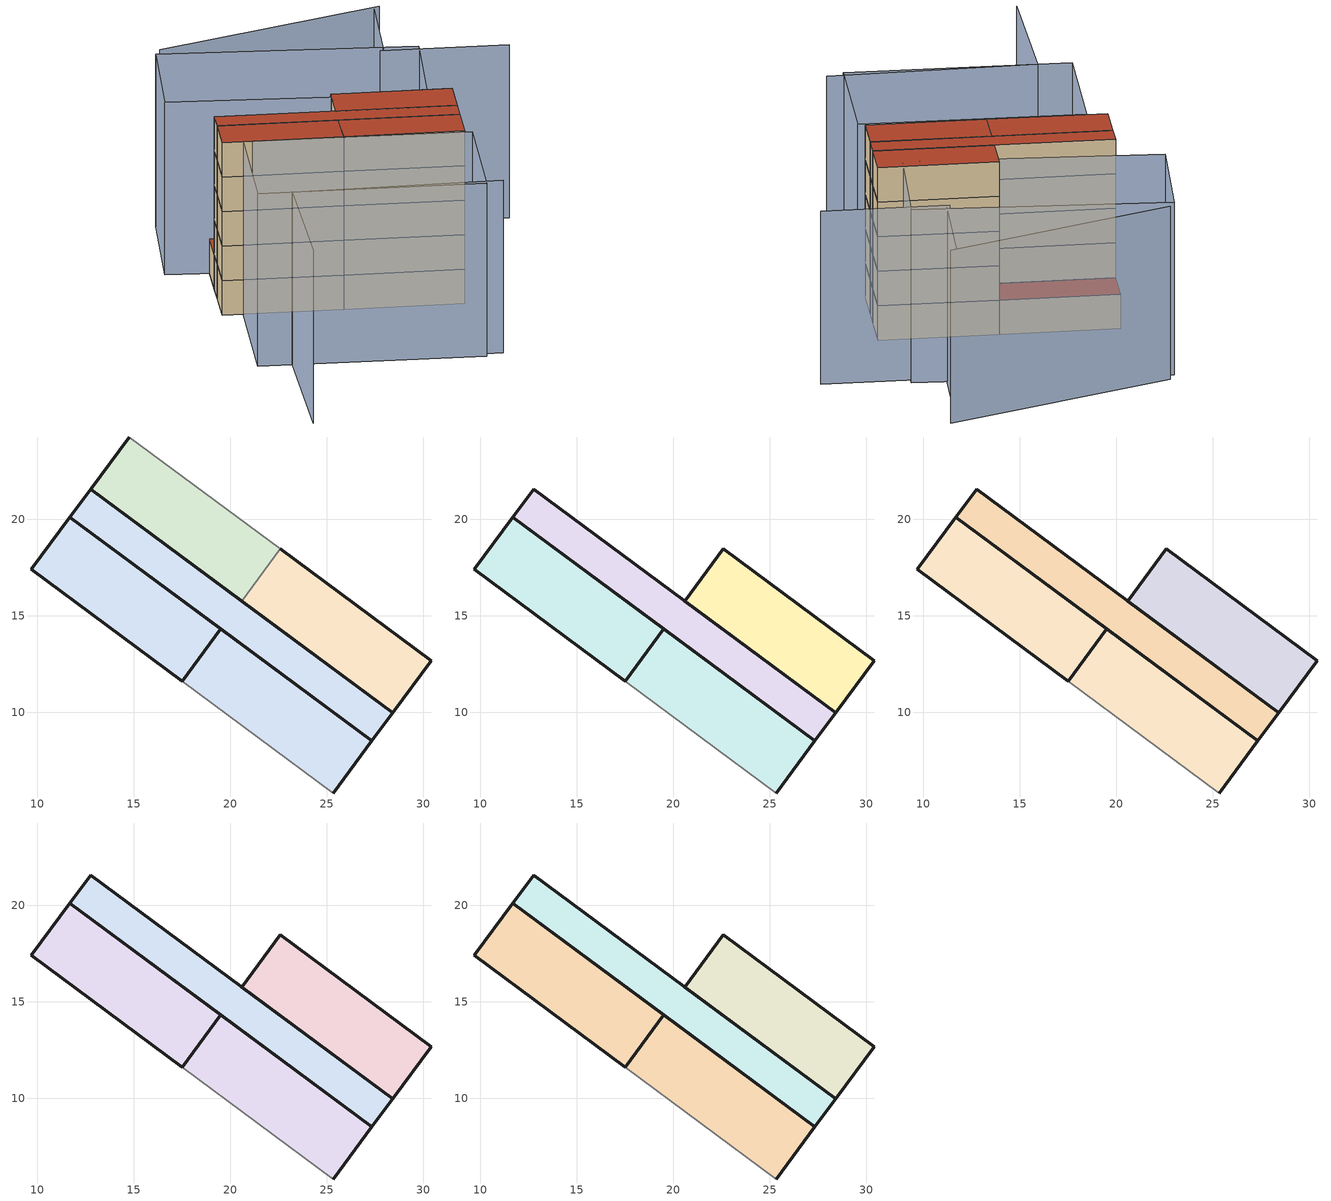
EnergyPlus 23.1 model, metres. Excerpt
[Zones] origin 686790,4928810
411645a7aa3a5779_F0_dwelling_0
 floor ground (EU_floor_Construction): 27.33,8.53 25.33,5.83 17.51,11.62 19.51,14.32 z0; 19.51,14.32 11.7,20.11 12.77,21.56 28.4,9.97 27.33,8.53 z0
 wall outside (EU_wall_Construction): 25.33,5.83 27.33,8.53 19.51,14.32 17.51,11.62 z0:3
 wall adiabatic (EU_wall_Construction): 17.51,11.62 25.33,5.83 z0:3
411645a7aa3a5779_F0_dwelling_1
 floor ground (EU_floor_Construction): 19.51,14.32 17.51,11.62 9.7,17.41 11.7,20.11 z0; 11.7,20.11 12.77,21.56 28.4,9.97 27.33,8.53 19.51,14.32 z0
 wall outside (EU_wall_Construction): 9.7,17.41 17.51,11.62 19.51,14.32 11.7,20.11 9.7,17.41 z0:3
 ceiling to 411645a7aa3a5779_F1_dwelling_1 (EU_floor_Construction): 27.33,8.53 28.4,9.97 12.77,21.56 11.7,20.11 19.51,14.32 z3
411645a7aa3a5779_F0_dwelling_2
 floor ground (EU_floor_Construction): 30.4,12.67 28.4,9.97 20.59,15.77 22.59,18.46 z0
 wall outside (EU_wall_Construction): 20.59,15.77 28.4,9.97 30.4,12.67 22.59,18.46 z0:3
 wall to 411645a7aa3a5779_F0_dwelling_3 (EU_wall_Construction): 22.59,18.46 20.59,15.77 z0:3
411645a7aa3a5779_F0_dwelling_3
 floor ground (EU_floor_Construction): 22.59,18.46 20.59,15.77 12.77,21.56 14.77,24.26 z0
 wall outside (EU_wall_Construction): 14.77,24.26 12.77,21.56 20.59,15.77 z0:3
 wall adiabatic (EU_wall_Construction): 22.59,18.46 14.77,24.26 z0:3
 roof outside (EU_roof_Construction): 20.59,15.77 22.59,18.46 14.77,24.26 12.77,21.56 z3
411645a7aa3a5779_F0_circulation
 floor ground (EU_floor_Construction): 27.33,8.53 25.33,5.83 17.51,11.62 19.51,14.32 z0; 19.51,14.32 11.7,20.11 12.77,21.56 28.4,9.97 27.33,8.53 z0; 19.51,14.32 17.51,11.62 9.7,17.41 11.7,20.11 z0
 wall outside (EU_wall_Construction): 12.77,21.56 11.7,20.11 27.33,8.53 28.4,9.97 12.77,21.56 z0:3
 roof outside (EU_floor_Construction): 28.4,9.97 12.77,21.56 11.7,20.11 19.51,14.32 27.33,8.53 z3
411645a7aa3a5779_F1_dwelling_0
 floor outside (EU_floor_Construction): 27.33,8.53 25.33,5.83 17.51,11.62 19.51,14.32 z3
 floor to 411645a7aa3a5779_F0_dwelling_0 (EU_floor_Construction): 19.51,14.32 11.7,20.11 12.77,21.56 28.4,9.97 27.33,8.53 z3
 wall outside (EU_wall_Construction): 25.33,5.83 27.33,8.53 19.51,14.32 17.51,11.62 z3:6
 wall adiabatic (EU_wall_Construction): 17.51,11.62 25.33,5.83 z3:6
411645a7aa3a5779_F1_dwelling_1
 floor outside (EU_floor_Construction): 11.7,20.11 12.77,21.56 28.4,9.97 27.33,8.53 19.51,14.32 z3
 floor to 411645a7aa3a5779_F0_dwelling_1 (EU_floor_Construction): 19.51,14.32 17.51,11.62 9.7,17.41 11.7,20.11 z3
 wall outside (EU_wall_Construction): 9.7,17.41 17.51,11.62 19.51,14.32 11.7,20.11 9.7,17.41 z3:6
 ceiling to 411645a7aa3a5779_F2_dwelling_1 (EU_floor_Construction): 27.33,8.53 28.4,9.97 12.77,21.56 11.7,20.11 19.51,14.32 z6
411645a7aa3a5779_F1_dwelling_2
 floor to 411645a7aa3a5779_F0_dwelling_2 (EU_floor_Construction): 30.4,12.67 28.4,9.97 20.59,15.77 22.59,18.46 z3
 wall outside (EU_wall_Construction): 30.4,12.67 22.59,18.46 20.59,15.77 28.4,9.97 30.4,12.67 z3:6
411645a7aa3a5779_F1_circulation
 floor outside (EU_floor_Construction): 20.59,13.52 19.51,14.32 11.7,20.11 12.77,21.56 28.4,9.97 27.33,8.53 z3; 19.51,14.32 17.51,11.62 9.7,17.41 11.7,20.11 z3
 floor to 411645a7aa3a5779_F0_circulation (EU_floor_Construction): 27.33,8.53 25.33,5.83 17.51,11.62 19.51,14.32 z3
 wall outside (EU_wall_Construction): 12.77,21.56 11.7,20.11 27.33,8.53 28.4,9.97 12.77,21.56 z3:6
 roof outside (EU_floor_Construction): 28.4,9.97 12.77,21.56 11.7,20.11 19.51,14.32 27.33,8.53 z6
411645a7aa3a5779_F2_dwelling_0
 floor outside (EU_floor_Construction): 27.33,8.53 25.33,5.83 17.51,11.62 19.51,14.32 z6
 floor to 411645a7aa3a5779_F1_dwelling_0 (EU_floor_Construction): 19.51,14.32 11.7,20.11 12.77,21.56 28.4,9.97 27.33,8.53 z6
 wall outside (EU_wall_Construction): 25.33,5.83 27.33,8.53 19.51,14.32 17.51,11.62 z6:9
 wall adiabatic (EU_wall_Construction): 17.51,11.62 25.33,5.83 z6:9
411645a7aa3a5779_F2_dwelling_1
 floor outside (EU_floor_Construction): 11.7,20.11 12.77,21.56 28.4,9.97 27.33,8.53 19.51,14.32 z6
 floor to 411645a7aa3a5779_F1_dwelling_1 (EU_floor_Construction): 19.51,14.32 17.51,11.62 9.7,17.41 11.7,20.11 z6
 wall outside (EU_wall_Construction): 9.7,17.41 17.51,11.62 19.51,14.32 11.7,20.11 9.7,17.41 z6:9
 ceiling to 411645a7aa3a5779_F3_dwelling_1 (EU_floor_Construction): 27.33,8.53 28.4,9.97 12.77,21.56 11.7,20.11 19.51,14.32 z9
411645a7aa3a5779_F2_dwelling_2
 floor to 411645a7aa3a5779_F1_dwelling_2 (EU_floor_Construction): 30.4,12.67 28.4,9.97 20.59,15.77 22.59,18.46 z6
 wall outside (EU_wall_Construction): 30.4,12.67 22.59,18.46 20.59,15.77 28.4,9.97 30.4,12.67 z6:9
411645a7aa3a5779_F2_circulation
 floor outside (EU_floor_Construction): 20.59,13.52 19.51,14.32 11.7,20.11 12.77,21.56 28.4,9.97 27.33,8.53 z6; 19.51,14.32 17.51,11.62 9.7,17.41 11.7,20.11 z6
 floor to 411645a7aa3a5779_F1_circulation (EU_floor_Construction): 27.33,8.53 25.33,5.83 17.51,11.62 19.51,14.32 z6
 wall outside (EU_wall_Construction): 12.77,21.56 11.7,20.11 27.33,8.53 28.4,9.97 12.77,21.56 z6:9
 roof outside (EU_floor_Construction): 28.4,9.97 12.77,21.56 11.7,20.11 19.51,14.32 27.33,8.53 z9
411645a7aa3a5779_F3_dwelling_0
 floor outside (EU_floor_Construction): 27.33,8.53 25.33,5.83 17.51,11.62 19.51,14.32 z9
 floor to 411645a7aa3a5779_F2_dwelling_0 (EU_floor_Construction): 19.51,14.32 11.7,20.11 12.77,21.56 28.4,9.97 27.33,8.53 z9
 wall outside (EU_wall_Construction): 25.33,5.83 27.33,8.53 19.51,14.32 17.51,11.62 z9:12
 wall adiabatic (EU_wall_Construction): 17.51,11.62 25.33,5.83 z9:12
411645a7aa3a5779_F3_dwelling_1
 floor outside (EU_floor_Construction): 11.7,20.11 12.77,21.56 28.4,9.97 27.33,8.53 19.51,14.32 z9
 floor to 411645a7aa3a5779_F2_dwelling_1 (EU_floor_Construction): 19.51,14.32 17.51,11.62 9.7,17.41 11.7,20.11 z9
 wall outside (EU_wall_Construction): 9.7,17.41 17.51,11.62 19.51,14.32 11.7,20.11 9.7,17.41 z9:12
 ceiling to 411645a7aa3a5779_F4_dwelling_1 (EU_floor_Construction): 27.33,8.53 28.4,9.97 12.77,21.56 11.7,20.11 19.51,14.32 z12
411645a7aa3a5779_F3_dwelling_2
 floor to 411645a7aa3a5779_F2_dwelling_2 (EU_floor_Construction): 30.4,12.67 28.4,9.97 20.59,15.77 22.59,18.46 z9
 wall outside (EU_wall_Construction): 30.4,12.67 22.59,18.46 20.59,15.77 28.4,9.97 30.4,12.67 z9:12
411645a7aa3a5779_F3_circulation
 floor outside (EU_floor_Construction): 20.59,13.52 19.51,14.32 11.7,20.11 12.77,21.56 28.4,9.97 27.33,8.53 z9; 19.51,14.32 17.51,11.62 9.7,17.41 11.7,20.11 z9
 floor to 411645a7aa3a5779_F2_circulation (EU_floor_Construction): 27.33,8.53 25.33,5.83 17.51,11.62 19.51,14.32 z9
 wall outside (EU_wall_Construction): 12.77,21.56 11.7,20.11 27.33,8.53 28.4,9.97 12.77,21.56 z9:12
 roof outside (EU_floor_Construction): 28.4,9.97 12.77,21.56 11.7,20.11 19.51,14.32 27.33,8.53 z12
411645a7aa3a5779_F4_dwelling_0
 floor outside (EU_floor_Construction): 27.33,8.53 25.33,5.83 17.51,11.62 19.51,14.32 z12
 floor to 411645a7aa3a5779_F3_dwelling_0 (EU_floor_Construction): 19.51,14.32 11.7,20.11 12.77,21.56 28.4,9.97 27.33,8.53 z12
 wall outside (EU_wall_Construction): 25.33,5.83 27.33,8.53 19.51,14.32 17.51,11.62 z12:15
 wall adiabatic (EU_wall_Construction): 17.51,11.62 25.33,5.83 z12:15
 roof outside (EU_roof_Construction): 28.4,9.97 12.77,21.56 11.7,20.11 19.51,14.32 27.33,8.53 z15; 25.33,5.83 27.33,8.53 19.51,14.32 17.51,11.62 z15
411645a7aa3a5779_F4_dwelling_1
 floor outside (EU_floor_Construction): 11.7,20.11 12.77,21.56 28.4,9.97 27.33,8.53 19.51,14.32 z12
 floor to 411645a7aa3a5779_F3_dwelling_1 (EU_floor_Construction): 19.51,14.32 17.51,11.62 9.7,17.41 11.7,20.11 z12
 wall outside (EU_wall_Construction): 9.7,17.41 17.51,11.62 19.51,14.32 11.7,20.11 9.7,17.41 z12:15
 roof outside (EU_roof_Construction): 27.33,8.53 28.4,9.97 12.77,21.56 11.7,20.11 19.51,14.32 z15; 17.51,11.62 19.51,14.32 11.7,20.11 9.7,17.41 z15
411645a7aa3a5779_F4_dwelling_2
 floor to 411645a7aa3a5779_F3_dwelling_2 (EU_floor_Construction): 30.4,12.67 28.4,9.97 20.59,15.77 22.59,18.46 z12
 wall outside (EU_wall_Construction): 30.4,12.67 22.59,18.46 20.59,15.77 28.4,9.97 30.4,12.67 z12:15
 roof outside (EU_roof_Construction): 28.4,9.97 30.4,12.67 22.59,18.46 20.59,15.77 z15
411645a7aa3a5779_F4_circulation
 floor outside (EU_floor_Construction): 20.59,13.52 19.51,14.32 11.7,20.11 12.77,21.56 28.4,9.97 27.33,8.53 z12; 19.51,14.32 17.51,11.62 9.7,17.41 11.7,20.11 z12
 floor to 411645a7aa3a5779_F3_circulation (EU_floor_Construction): 27.33,8.53 25.33,5.83 17.51,11.62 19.51,14.32 z12
 wall outside (EU_wall_Construction): 12.77,21.56 11.7,20.11 27.33,8.53 28.4,9.97 12.77,21.56 z12:15
 roof outside (EU_roof_Construction): 28.4,9.97 12.77,21.56 11.7,20.11 19.51,14.32 27.33,8.53 z15; 25.33,5.83 27.33,8.53 19.51,14.32 17.51,11.62 z15; 17.51,11.62 19.51,14.32 11.7,20.11 9.7,17.41 z15
shading: 0.25,-3.11 7.01,6.43 / 7.01,6.43 20.82,-3.36 / 39.69,15.86 31.4,22.07 / 36.89,28.58 31.9,22.24 / 37.48,28.57 18.79,34.24 / 11,16.37 25.65,5.32 / 25.65,5.32 19.43,-2.93 / 19.43,-2.93 4.78,8.11 / 4.78,8.11 11,16.37 / 34.26,20.59 28.2,13.16 / 28.2,13.16 11.91,26.42 / 11.91,26.42 17.97,33.86 / 17.97,33.86 34.26,20.59 z0:15
[Building]
EU S2 Campaign: North Axis=0; Terrain=City; Solar Distribution=FullExterior
[Site:Location]
Bologna: Latitude=44.5; Longitude=11.25; Time Zone=1; Elevation=37
[SizingPeriod:WeatherFileDays]
AnnualSizingPeriod: Begin Month=1; Begin Day of Month=1; End Month=12; End Day of Month=31; Day of Week for Start Day=Monday; Use Weather File Daylight Saving Period=No; Use Weather File Rain and Snow Indicators=No
[MATERIAL]
EU_InternalMass_Material: Roughness=MediumRough; Thickness=0.1; Conductivity=1; Density=1800; Specific Heat=900; Thermal Absorptance=0.9; Solar Absorptance=0.7; Visible Absorptance=0.7
[MATERIAL:NOMASS] Roughness=MediumRough; Thermal Absorptance=0.9; Solar Absorptance=0.7; Visible Absorptance=0.7
Name | Thermal Resistance
EU_wall_NoMass | 0.905828
EU_roof_NoMass | 0.37593
EU_floor_NoMass | 0.67114
[CONSTRUCTION]
EU_wall_Construction: EU_wall_NoMass
EU_roof_Construction: EU_roof_NoMass
EU_floor_Construction: EU_floor_NoMass
EU_InternalMass_Construction: EU_InternalMass_Material
[ZONE] Type=1; Multiplier=1; Ceiling Height=autocalculate; Floor Area=autocalculate; Part of Total Floor Area=Yes
Name | Volume
411645a7aa3a5779_F0_dwelling_0; 411645a7aa3a5779_F1_dwelling_0; 411645a7aa3a5779_F2_dwelling_0; 411645a7aa3a5779_F3_dwelling_0; 411645a7aa3a5779_F4_dwelling_0; 411645a7aa3a5779_F1_dwelling_1; 411645a7aa3a5779_F2_dwelling_1; 411645a7aa3a5779_F3_dwelling_1; 411645a7aa3a5779_F4_dwelling_1 | 203.055
411645a7aa3a5779_F0_dwelling_1 | 203.056
411645a7aa3a5779_F0_dwelling_2; 411645a7aa3a5779_F1_dwelling_2; 411645a7aa3a5779_F2_dwelling_2; 411645a7aa3a5779_F3_dwelling_2; 411645a7aa3a5779_F4_dwelling_2; 411645a7aa3a5779_F0_dwelling_3 | 98.0215
411645a7aa3a5779_F0_circulation | 301.075
411645a7aa3a5779_F1_circulation; 411645a7aa3a5779_F2_circulation; 411645a7aa3a5779_F3_circulation; 411645a7aa3a5779_F4_circulation | 301.074
[INTERNALMASS] Construction=EU_InternalMass_Construction
Name | Zone or ZoneList | Surface Area
411645a7aa3a5779_F0_dwelling_0_EU_InternalMass | 411645a7aa3a5779_F0_dwelling_0 | 32.6729
411645a7aa3a5779_F0_dwelling_1_EU_InternalMass | 411645a7aa3a5779_F0_dwelling_1 | 32.6729
411645a7aa3a5779_F0_dwelling_2_EU_InternalMass | 411645a7aa3a5779_F0_dwelling_2 | 32.6738
411645a7aa3a5779_F0_dwelling_3_EU_InternalMass | 411645a7aa3a5779_F0_dwelling_3 | 32.6738
411645a7aa3a5779_F1_dwelling_0_EU_InternalMass | 411645a7aa3a5779_F1_dwelling_0 | 32.6729
411645a7aa3a5779_F1_dwelling_1_EU_InternalMass | 411645a7aa3a5779_F1_dwelling_1 | 32.6729
411645a7aa3a5779_F1_dwelling_2_EU_InternalMass | 411645a7aa3a5779_F1_dwelling_2 | 65.3475
411645a7aa3a5779_F2_dwelling_0_EU_InternalMass | 411645a7aa3a5779_F2_dwelling_0 | 32.6729
411645a7aa3a5779_F2_dwelling_1_EU_InternalMass | 411645a7aa3a5779_F2_dwelling_1 | 32.6729
411645a7aa3a5779_F2_dwelling_2_EU_InternalMass | 411645a7aa3a5779_F2_dwelling_2 | 65.3475
411645a7aa3a5779_F3_dwelling_0_EU_InternalMass | 411645a7aa3a5779_F3_dwelling_0 | 32.6729
411645a7aa3a5779_F3_dwelling_1_EU_InternalMass | 411645a7aa3a5779_F3_dwelling_1 | 32.6729
411645a7aa3a5779_F3_dwelling_2_EU_InternalMass | 411645a7aa3a5779_F3_dwelling_2 | 65.3475
411645a7aa3a5779_F4_dwelling_0_EU_InternalMass | 411645a7aa3a5779_F4_dwelling_0 | 32.6729
411645a7aa3a5779_F4_dwelling_1_EU_InternalMass | 411645a7aa3a5779_F4_dwelling_1 | 32.6729
411645a7aa3a5779_F4_dwelling_2_EU_InternalMass | 411645a7aa3a5779_F4_dwelling_2 | 65.3475
[OTHEREQUIPMENT] Fuel Type=Electricity; Design Level Calculation Method=Watts/Area; Power per Zone Floor Area=1; Fraction Latent=0; Fraction Radiant=0; Fraction Lost=0; Carbon Dioxide Generation Rate=0; EndUse Subcategory=EU_Step8_InternalGains
Name | Zone or ZoneList or Space or SpaceList | Schedule
EU_Step8_InternalGain_411645a7aa3a5779_F0_dwelling_0_f000 | 411645a7aa3a5779_F0_dwelling_0 | EU_Step8_GainSchedule_411645a7aa3a5779_F0_dwelling_0_f000
EU_Step8_InternalGain_411645a7aa3a5779_F0_dwelling_1_f000 | 411645a7aa3a5779_F0_dwelling_1 | EU_Step8_GainSchedule_411645a7aa3a5779_F0_dwelling_1_f000
EU_Step8_InternalGain_411645a7aa3a5779_F0_dwelling_2_f000 | 411645a7aa3a5779_F0_dwelling_2 | EU_Step8_GainSchedule_411645a7aa3a5779_F0_dwelling_2_f000
EU_Step8_InternalGain_411645a7aa3a5779_F0_dwelling_3_f000 | 411645a7aa3a5779_F0_dwelling_3 | EU_Step8_GainSchedule_411645a7aa3a5779_F0_dwelling_3_f000
EU_Step8_InternalGain_411645a7aa3a5779_F1_dwelling_0_f000 | 411645a7aa3a5779_F1_dwelling_0 | EU_Step8_GainSchedule_411645a7aa3a5779_F1_dwelling_0_f000
EU_Step8_InternalGain_411645a7aa3a5779_F1_dwelling_1_f000 | 411645a7aa3a5779_F1_dwelling_1 | EU_Step8_GainSchedule_411645a7aa3a5779_F1_dwelling_1_f000
EU_Step8_InternalGain_411645a7aa3a5779_F1_dwelling_2_f000 | 411645a7aa3a5779_F1_dwelling_2 | EU_Step8_GainSchedule_411645a7aa3a5779_F1_dwelling_2_f000
EU_Step8_InternalGain_411645a7aa3a5779_F2_dwelling_0_f000 | 411645a7aa3a5779_F2_dwelling_0 | EU_Step8_GainSchedule_411645a7aa3a5779_F2_dwelling_0_f000
EU_Step8_InternalGain_411645a7aa3a5779_F2_dwelling_1_f000 | 411645a7aa3a5779_F2_dwelling_1 | EU_Step8_GainSchedule_411645a7aa3a5779_F2_dwelling_1_f000
EU_Step8_InternalGain_411645a7aa3a5779_F2_dwelling_2_f000 | 411645a7aa3a5779_F2_dwelling_2 | EU_Step8_GainSchedule_411645a7aa3a5779_F2_dwelling_2_f000
EU_Step8_InternalGain_411645a7aa3a5779_F3_dwelling_0_f000 | 411645a7aa3a5779_F3_dwelling_0 | EU_Step8_GainSchedule_411645a7aa3a5779_F3_dwelling_0_f000
EU_Step8_InternalGain_411645a7aa3a5779_F3_dwelling_1_f000 | 411645a7aa3a5779_F3_dwelling_1 | EU_Step8_GainSchedule_411645a7aa3a5779_F3_dwelling_1_f000
EU_Step8_InternalGain_411645a7aa3a5779_F3_dwelling_2_f000 | 411645a7aa3a5779_F3_dwelling_2 | EU_Step8_GainSchedule_411645a7aa3a5779_F3_dwelling_2_f000
EU_Step8_InternalGain_411645a7aa3a5779_F4_dwelling_0_f000 | 411645a7aa3a5779_F4_dwelling_0 | EU_Step8_GainSchedule_411645a7aa3a5779_F4_dwelling_0_f000
EU_Step8_InternalGain_411645a7aa3a5779_F4_dwelling_1_f000 | 411645a7aa3a5779_F4_dwelling_1 | EU_Step8_GainSchedule_411645a7aa3a5779_F4_dwelling_1_f000
EU_Step8_InternalGain_411645a7aa3a5779_F4_dwelling_2_f000 | 411645a7aa3a5779_F4_dwelling_2 | EU_Step8_GainSchedule_411645a7aa3a5779_F4_dwelling_2_f000
[ZONEINFILTRATION:DESIGNFLOWRATE] Schedule=EU_AlwaysOn; Design Flow Rate Calculation Method=Flow/Area; Flow Rate per Floor Area=0.0005; Constant Term Coefficient=1; Temperature Term Coefficient=0; Velocity Term Coefficient=0; Velocity Squared Term Coefficient=0
Name | Zone or ZoneList or Space or SpaceList
EU_Circulation_Infiltration_411645a7aa3a5779_F0_circulation | 411645a7aa3a5779_F0_circulation
EU_Circulation_Infiltration_411645a7aa3a5779_F1_circulation | 411645a7aa3a5779_F1_circulation
EU_Circulation_Infiltration_411645a7aa3a5779_F2_circulation | 411645a7aa3a5779_F2_circulation
EU_Circulation_Infiltration_411645a7aa3a5779_F3_circulation | 411645a7aa3a5779_F3_circulation
EU_Circulation_Infiltration_411645a7aa3a5779_F4_circulation | 411645a7aa3a5779_F4_circulation
[ZONEVENTILATION:DESIGNFLOWRATE] Schedule=EU_AlwaysOn; Design Flow Rate Calculation Method=AirChanges/Hour; Air Changes per Hour=0.73129; Ventilation Type=Natural; Fan Pressure Rise=0; Fan Total Efficiency=1; Constant Term Coefficient=1; Temperature Term Coefficient=0; Velocity Term Coefficient=0; Velocity Squared Term Coefficient=0; Minimum Indoor Temperature=-100; Maximum Indoor Temperature=100; Delta Temperature=-100; Minimum Outdoor Temperature=-100; Maximum Outdoor Temperature=100; Maximum Wind Speed=40
Name | Zone or ZoneList or Space or SpaceList
EU_ConstantAir_411645a7aa3a5779_F0_dwelling_0 | 411645a7aa3a5779_F0_dwelling_0
EU_ConstantAir_411645a7aa3a5779_F0_dwelling_1 | 411645a7aa3a5779_F0_dwelling_1
EU_ConstantAir_411645a7aa3a5779_F0_dwelling_2 | 411645a7aa3a5779_F0_dwelling_2
EU_ConstantAir_411645a7aa3a5779_F0_dwelling_3 | 411645a7aa3a5779_F0_dwelling_3
EU_ConstantAir_411645a7aa3a5779_F1_dwelling_0 | 411645a7aa3a5779_F1_dwelling_0
EU_ConstantAir_411645a7aa3a5779_F1_dwelling_1 | 411645a7aa3a5779_F1_dwelling_1
EU_ConstantAir_411645a7aa3a5779_F1_dwelling_2 | 411645a7aa3a5779_F1_dwelling_2
EU_ConstantAir_411645a7aa3a5779_F2_dwelling_0 | 411645a7aa3a5779_F2_dwelling_0
EU_ConstantAir_411645a7aa3a5779_F2_dwelling_1 | 411645a7aa3a5779_F2_dwelling_1
EU_ConstantAir_411645a7aa3a5779_F2_dwelling_2 | 411645a7aa3a5779_F2_dwelling_2
EU_ConstantAir_411645a7aa3a5779_F3_dwelling_0 | 411645a7aa3a5779_F3_dwelling_0
EU_ConstantAir_411645a7aa3a5779_F3_dwelling_1 | 411645a7aa3a5779_F3_dwelling_1
EU_ConstantAir_411645a7aa3a5779_F3_dwelling_2 | 411645a7aa3a5779_F3_dwelling_2
EU_ConstantAir_411645a7aa3a5779_F4_dwelling_0 | 411645a7aa3a5779_F4_dwelling_0
EU_ConstantAir_411645a7aa3a5779_F4_dwelling_1 | 411645a7aa3a5779_F4_dwelling_1
EU_ConstantAir_411645a7aa3a5779_F4_dwelling_2 | 411645a7aa3a5779_F4_dwelling_2
[HVACTEMPLATE:THERMOSTAT] Constant Heating Setpoint=20; Constant Cooling Setpoint=50
EU_HeatOnly_411645a7aa3a5779_F0_dwelling_0; EU_HeatOnly_411645a7aa3a5779_F0_dwelling_1; EU_HeatOnly_411645a7aa3a5779_F0_dwelling_2; EU_HeatOnly_411645a7aa3a5779_F0_dwelling_3; EU_HeatOnly_411645a7aa3a5779_F1_dwelling_0; EU_HeatOnly_411645a7aa3a5779_F1_dwelling_1; EU_HeatOnly_411645a7aa3a5779_F1_dwelling_2; EU_HeatOnly_411645a7aa3a5779_F2_dwelling_0; EU_HeatOnly_411645a7aa3a5779_F2_dwelling_1; EU_HeatOnly_411645a7aa3a5779_F2_dwelling_2; EU_HeatOnly_411645a7aa3a5779_F3_dwelling_0; EU_HeatOnly_411645a7aa3a5779_F3_dwelling_1; EU_HeatOnly_411645a7aa3a5779_F3_dwelling_2; EU_HeatOnly_411645a7aa3a5779_F4_dwelling_0; EU_HeatOnly_411645a7aa3a5779_F4_dwelling_1; EU_HeatOnly_411645a7aa3a5779_F4_dwelling_2
[HVACTEMPLATE:ZONE:IDEALLOADSAIRSYSTEM] System Availability Schedule=EU_AlwaysOn; Maximum Heating Supply Air Temperature=50; Minimum Cooling Supply Air Temperature=13; Maximum Heating Supply Air Humidity Ratio=0.0156; Minimum Cooling Supply Air Humidity Ratio=0.0077; Heating Limit=NoLimit; Cooling Limit=NoLimit; Heating Availability Schedule=EU_AlwaysOn; Cooling Availability Schedule=EU_CoolingOff; Dehumidification Control Type=ConstantSensibleHeatRatio; Cooling Sensible Heat Ratio=0.7; Dehumidification Setpoint=60; Humidification Control Type=None; Humidification Setpoint=30; Outdoor Air Method=None; Outdoor Air Flow Rate per Person=0.00944; Outdoor Air Flow Rate per Zone Floor Area=0; Outdoor Air Flow Rate per Zone=0; Demand Controlled Ventilation Type=None; Outdoor Air Economizer Type=NoEconomizer; Heat Recovery Type=None; Sensible Heat Recovery Effectiveness=0.7; Latent Heat Recovery Effectiveness=0.65
Name | Template Thermostat
411645a7aa3a5779_F0_dwelling_0 | EU_HeatOnly_411645a7aa3a5779_F0_dwelling_0
411645a7aa3a5779_F0_dwelling_1 | EU_HeatOnly_411645a7aa3a5779_F0_dwelling_1
411645a7aa3a5779_F0_dwelling_2 | EU_HeatOnly_411645a7aa3a5779_F0_dwelling_2
411645a7aa3a5779_F0_dwelling_3 | EU_HeatOnly_411645a7aa3a5779_F0_dwelling_3
411645a7aa3a5779_F1_dwelling_0 | EU_HeatOnly_411645a7aa3a5779_F1_dwelling_0
411645a7aa3a5779_F1_dwelling_1 | EU_HeatOnly_411645a7aa3a5779_F1_dwelling_1
411645a7aa3a5779_F1_dwelling_2 | EU_HeatOnly_411645a7aa3a5779_F1_dwelling_2
411645a7aa3a5779_F2_dwelling_0 | EU_HeatOnly_411645a7aa3a5779_F2_dwelling_0
411645a7aa3a5779_F2_dwelling_1 | EU_HeatOnly_411645a7aa3a5779_F2_dwelling_1
411645a7aa3a5779_F2_dwelling_2 | EU_HeatOnly_411645a7aa3a5779_F2_dwelling_2
411645a7aa3a5779_F3_dwelling_0 | EU_HeatOnly_411645a7aa3a5779_F3_dwelling_0
411645a7aa3a5779_F3_dwelling_1 | EU_HeatOnly_411645a7aa3a5779_F3_dwelling_1
411645a7aa3a5779_F3_dwelling_2 | EU_HeatOnly_411645a7aa3a5779_F3_dwelling_2
411645a7aa3a5779_F4_dwelling_0 | EU_HeatOnly_411645a7aa3a5779_F4_dwelling_0
411645a7aa3a5779_F4_dwelling_1 | EU_HeatOnly_411645a7aa3a5779_F4_dwelling_1
411645a7aa3a5779_F4_dwelling_2 | EU_HeatOnly_411645a7aa3a5779_F4_dwelling_2
[SIZING:ZONE] Zone Cooling Design Supply Air Temperature Input Method=SupplyAirTemperature; Zone Cooling Design Supply Air Temperature=13; Zone Heating Design Supply Air Temperature Input Method=SupplyAirTemperature; Zone Heating Design Supply Air Temperature=50; Zone Cooling Design Supply Air Humidity Ratio=0.008; Zone Heating Design Supply Air Humidity Ratio=0.008; Cooling Design Air Flow Method=DesignDay; Cooling Design Air Flow Rate=0; Cooling Minimum Air Flow per Zone Floor Area=0.000762; Cooling Minimum Air Flow=0; Cooling Minimum Air Flow Fraction=0.2; Heating Design Air Flow Method=DesignDay; Heating Design Air Flow Rate=0; Heating Maximum Air Flow per Zone Floor Area=0.002032; Heating Maximum Air Flow=0.141576; Heating Maximum Air Flow Fraction=0.3; Account for Dedicated Outdoor Air System=No; Dedicated Outdoor Air System Control Strategy=NeutralSupplyAir; Dedicated Outdoor Air Low Setpoint Temperature for Design=autosize; Dedicated Outdoor Air High Setpoint Temperature for Design=autosize; Zone Load Sizing Method=Sensible Load Only No Latent Load; Zone Latent Cooling Design Supply Air Humidity Ratio Input Method=HumidityRatioDifference; Zone Cooling Design Supply Air Humidity Ratio Difference=0.005; Zone Latent Heating Design Supply Air Humidity Ratio Input Method=HumidityRatioDifference; Zone Humidification Design Supply Air Humidity Ratio Difference=0.005
411645a7aa3a5779_F0_dwelling_0; 411645a7aa3a5779_F0_dwelling_1; 411645a7aa3a5779_F0_dwelling_2; 411645a7aa3a5779_F0_dwelling_3; 411645a7aa3a5779_F1_dwelling_0; 411645a7aa3a5779_F1_dwelling_1; 411645a7aa3a5779_F1_dwelling_2; 411645a7aa3a5779_F2_dwelling_0; 411645a7aa3a5779_F2_dwelling_1; 411645a7aa3a5779_F2_dwelling_2; 411645a7aa3a5779_F3_dwelling_0; 411645a7aa3a5779_F3_dwelling_1; 411645a7aa3a5779_F3_dwelling_2; 411645a7aa3a5779_F4_dwelling_0; 411645a7aa3a5779_F4_dwelling_1; 411645a7aa3a5779_F4_dwelling_2
[SCHEDULE:CONSTANT]
Name | Hourly Value
EU_AlwaysOn | 1
EU_CoolingOff | 0
[SCHEDULE:FILE] Column Number=1; Rows to Skip at Top=0; Number of Hours of Data=8760; Column Separator=Comma; Interpolate to Timestep=No; Minutes per Item=60; Adjust Schedule for Daylight Savings=Yes
Name | File
EU_Step8_GainSchedule_411645a7aa3a5779_F0_dwelling_0_f000 | ../../schedules/411645a7aa3a5779/411645a7aa3a5779_F0_dwelling_0_f000_gain.csv
EU_Step8_GainSchedule_411645a7aa3a5779_F0_dwelling_1_f000 | ../../schedules/411645a7aa3a5779/411645a7aa3a5779_F0_dwelling_1_f000_gain.csv
EU_Step8_GainSchedule_411645a7aa3a5779_F0_dwelling_2_f000 | ../../schedules/411645a7aa3a5779/411645a7aa3a5779_F0_dwelling_2_f000_gain.csv
EU_Step8_GainSchedule_411645a7aa3a5779_F0_dwelling_3_f000 | ../../schedules/411645a7aa3a5779/411645a7aa3a5779_F0_dwelling_3_f000_gain.csv
EU_Step8_GainSchedule_411645a7aa3a5779_F1_dwelling_0_f000 | ../../schedules/411645a7aa3a5779/411645a7aa3a5779_F1_dwelling_0_f000_gain.csv
EU_Step8_GainSchedule_411645a7aa3a5779_F1_dwelling_1_f000 | ../../schedules/411645a7aa3a5779/411645a7aa3a5779_F1_dwelling_1_f000_gain.csv
EU_Step8_GainSchedule_411645a7aa3a5779_F1_dwelling_2_f000 | ../../schedules/411645a7aa3a5779/411645a7aa3a5779_F1_dwelling_2_f000_gain.csv
EU_Step8_GainSchedule_411645a7aa3a5779_F2_dwelling_0_f000 | ../../schedules/411645a7aa3a5779/411645a7aa3a5779_F2_dwelling_0_f000_gain.csv
EU_Step8_GainSchedule_411645a7aa3a5779_F2_dwelling_1_f000 | ../../schedules/411645a7aa3a5779/411645a7aa3a5779_F2_dwelling_1_f000_gain.csv
EU_Step8_GainSchedule_411645a7aa3a5779_F2_dwelling_2_f000 | ../../schedules/411645a7aa3a5779/411645a7aa3a5779_F2_dwelling_2_f000_gain.csv
EU_Step8_GainSchedule_411645a7aa3a5779_F3_dwelling_0_f000 | ../../schedules/411645a7aa3a5779/411645a7aa3a5779_F3_dwelling_0_f000_gain.csv
EU_Step8_GainSchedule_411645a7aa3a5779_F3_dwelling_1_f000 | ../../schedules/411645a7aa3a5779/411645a7aa3a5779_F3_dwelling_1_f000_gain.csv
EU_Step8_GainSchedule_411645a7aa3a5779_F3_dwelling_2_f000 | ../../schedules/411645a7aa3a5779/411645a7aa3a5779_F3_dwelling_2_f000_gain.csv
EU_Step8_GainSchedule_411645a7aa3a5779_F4_dwelling_0_f000 | ../../schedules/411645a7aa3a5779/411645a7aa3a5779_F4_dwelling_0_f000_gain.csv
EU_Step8_GainSchedule_411645a7aa3a5779_F4_dwelling_1_f000 | ../../schedules/411645a7aa3a5779/411645a7aa3a5779_F4_dwelling_1_f000_gain.csv
EU_Step8_GainSchedule_411645a7aa3a5779_F4_dwelling_2_f000 | ../../schedules/411645a7aa3a5779/411645a7aa3a5779_F4_dwelling_2_f000_gain.csv
